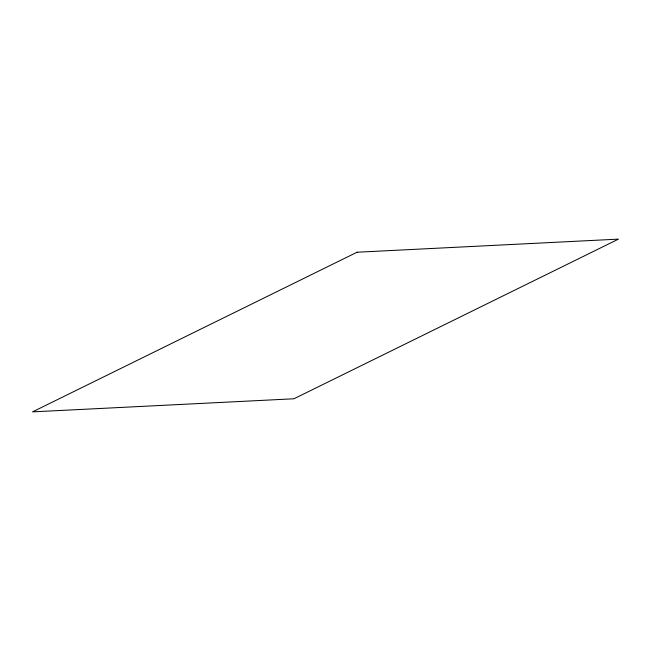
<?xml version="1.0" encoding="UTF-8"?>
<svg xmlns="http://www.w3.org/2000/svg" width="651" height="651" viewBox="0 0 651 651"><rect width="100%" height="100%" fill="white"/><g stroke="black" fill="none" stroke-linecap="round" stroke-linejoin="round"><path stroke-width="0.98" d="M357.065 252.222L32.55 411.871L293.935 398.778L618.45 239.129L357.065 252.222"/></g></svg>
